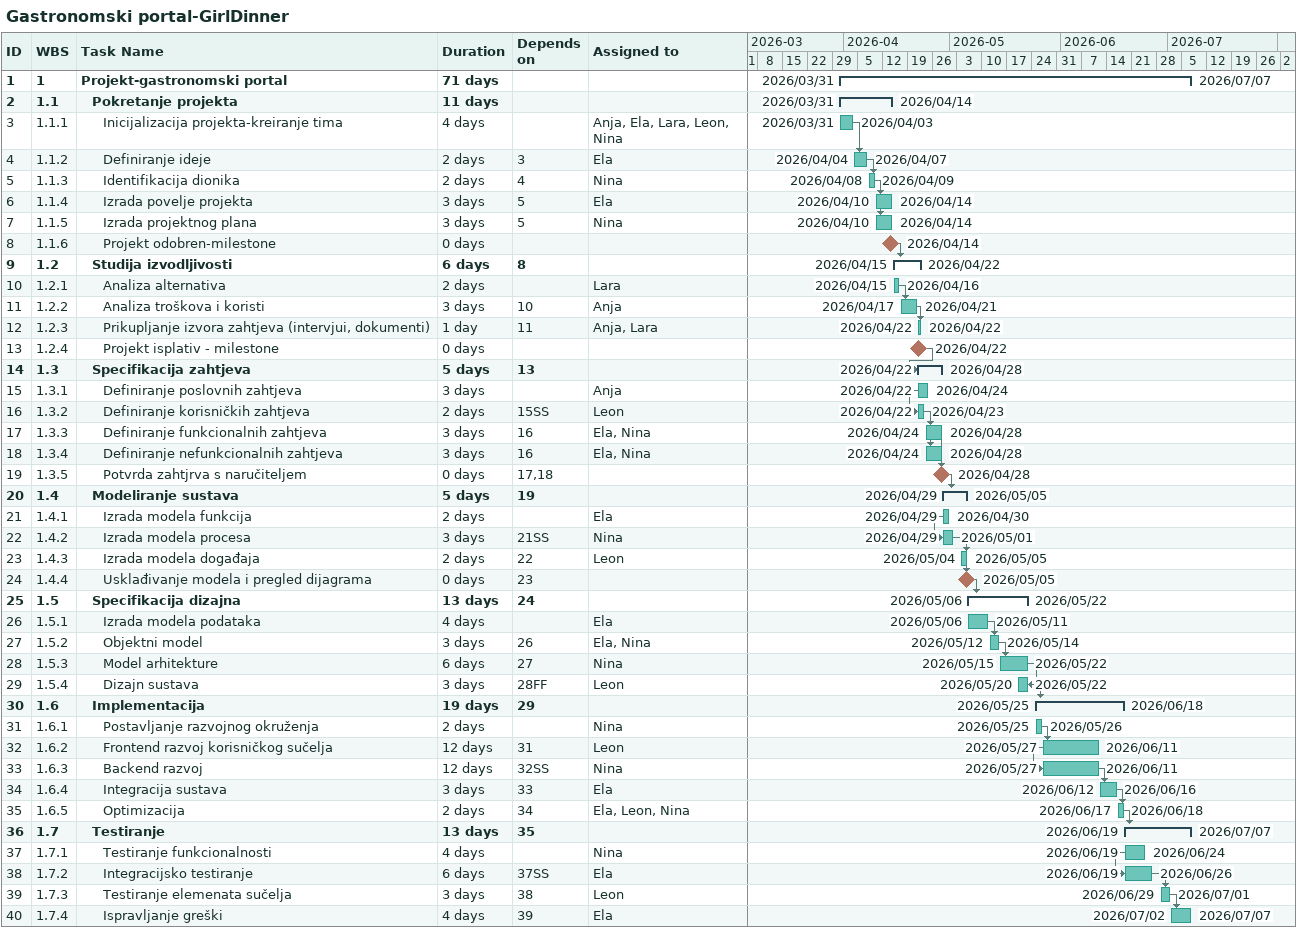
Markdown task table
Gastronomski portal-GirlDinner

| ID | WBS | Task | Duration | Start | Finish | Predecessors | Resources |
|---|---|---|---|---|---|---|---|
| 1 | 1 | **Projekt-gastronomski portal** | 71d | 2026-03-31 | 2026-07-07 |  |  |
| 2 | 1.1 | **Pokretanje projekta** | 11d | 2026-03-31 | 2026-04-14 |  |  |
| 3 | 1.1.1 | Inicijalizacija projekta-kreiranje tima | 4d | 2026-03-31 | 2026-04-03 |  | Anja, Ela, Lara, Leon, Nina |
| 4 | 1.1.2 | Definiranje ideje | 2d | 2026-04-04 | 2026-04-07 | 3 | Ela |
| 5 | 1.1.3 | Identifikacija dionika | 2d | 2026-04-08 | 2026-04-09 | 4 | Nina |
| 6 | 1.1.4 | Izrada povelje projekta | 3d | 2026-04-10 | 2026-04-14 | 5 | Ela |
| 7 | 1.1.5 | Izrada projektnog plana | 3d | 2026-04-10 | 2026-04-14 | 5 | Nina |
| 8 | 1.1.6 | Projekt odobren-milestone | 0d | 2026-04-14 | 2026-04-14 |  |  |
| 9 | 1.2 | **Studija izvodljivosti** | 6d | 2026-04-15 | 2026-04-22 | 8 |  |
| 10 | 1.2.1 | Analiza alternativa | 2d | 2026-04-15 | 2026-04-16 |  | Lara |
| 11 | 1.2.2 | Analiza troškova i koristi | 3d | 2026-04-17 | 2026-04-21 | 10 | Anja |
| 12 | 1.2.3 | Prikupljanje izvora zahtjeva (intervjui, dokumenti) | 1d | 2026-04-22 | 2026-04-22 | 11 | Anja, Lara |
| 13 | 1.2.4 | Projekt isplativ - milestone | 0d | 2026-04-22 | 2026-04-22 |  |  |
| 14 | 1.3 | **Specifikacija zahtjeva** | 5d | 2026-04-22 | 2026-04-28 | 13 |  |
| 15 | 1.3.1 | Definiranje poslovnih zahtjeva | 3d | 2026-04-22 | 2026-04-24 |  | Anja |
| 16 | 1.3.2 | Definiranje korisničkih zahtjeva | 2d | 2026-04-22 | 2026-04-23 | 15SS | Leon |
| 17 | 1.3.3 | Definiranje funkcionalnih zahtjeva | 3d | 2026-04-24 | 2026-04-28 | 16 | Ela, Nina |
| 18 | 1.3.4 | Definiranje nefunkcionalnih zahtjeva | 3d | 2026-04-24 | 2026-04-28 | 16 | Ela, Nina |
| 19 | 1.3.5 | Potvrda zahtjrva s naručiteljem | 0d | 2026-04-28 | 2026-04-28 | 17, 18 |  |
| 20 | 1.4 | **Modeliranje sustava** | 5d | 2026-04-29 | 2026-05-05 | 19 |  |
| 21 | 1.4.1 | Izrada modela funkcija | 2d | 2026-04-29 | 2026-04-30 |  | Ela |
| 22 | 1.4.2 | Izrada modela procesa | 3d | 2026-04-29 | 2026-05-01 | 21SS | Nina |
| 23 | 1.4.3 | Izrada modela događaja | 2d | 2026-05-04 | 2026-05-05 | 22 | Leon |
| 24 | 1.4.4 | Usklađivanje modela i pregled dijagrama | 0d | 2026-05-05 | 2026-05-05 | 23 |  |
| 25 | 1.5 | **Specifikacija dizajna** | 13d | 2026-05-06 | 2026-05-22 | 24 |  |
| 26 | 1.5.1 | Izrada modela podataka | 4d | 2026-05-06 | 2026-05-11 |  | Ela |
| 27 | 1.5.2 | Objektni model | 3d | 2026-05-12 | 2026-05-14 | 26 | Ela, Nina |
| 28 | 1.5.3 | Model arhitekture | 6d | 2026-05-15 | 2026-05-22 | 27 | Nina |
| 29 | 1.5.4 | Dizajn sustava | 3d | 2026-05-20 | 2026-05-22 | 28FF | Leon |
| 30 | 1.6 | **Implementacija** | 19d | 2026-05-25 | 2026-06-18 | 29 |  |
| 31 | 1.6.1 | Postavljanje razvojnog okruženja | 2d | 2026-05-25 | 2026-05-26 |  | Nina |
| 32 | 1.6.2 | Frontend razvoj korisničkog sučelja | 12d | 2026-05-27 | 2026-06-11 | 31 | Leon |
| 33 | 1.6.3 | Backend razvoj | 12d | 2026-05-27 | 2026-06-11 | 32SS | Nina |
| 34 | 1.6.4 | Integracija sustava | 3d | 2026-06-12 | 2026-06-16 | 33 | Ela |
| 35 | 1.6.5 | Optimizacija | 2d | 2026-06-17 | 2026-06-18 | 34 | Ela, Leon, Nina |
| 36 | 1.7 | **Testiranje** | 13d | 2026-06-19 | 2026-07-07 | 35 |  |
| 37 | 1.7.1 | Testiranje funkcionalnosti | 4d | 2026-06-19 | 2026-06-24 |  | Nina |
| 38 | 1.7.2 | Integracijsko testiranje | 6d | 2026-06-19 | 2026-06-26 | 37SS | Ela |
| 39 | 1.7.3 | Testiranje elemenata sučelja | 3d | 2026-06-29 | 2026-07-01 | 38 | Leon |
| 40 | 1.7.4 | Ispravljanje greški | 4d | 2026-07-02 | 2026-07-07 | 39 | Ela |
